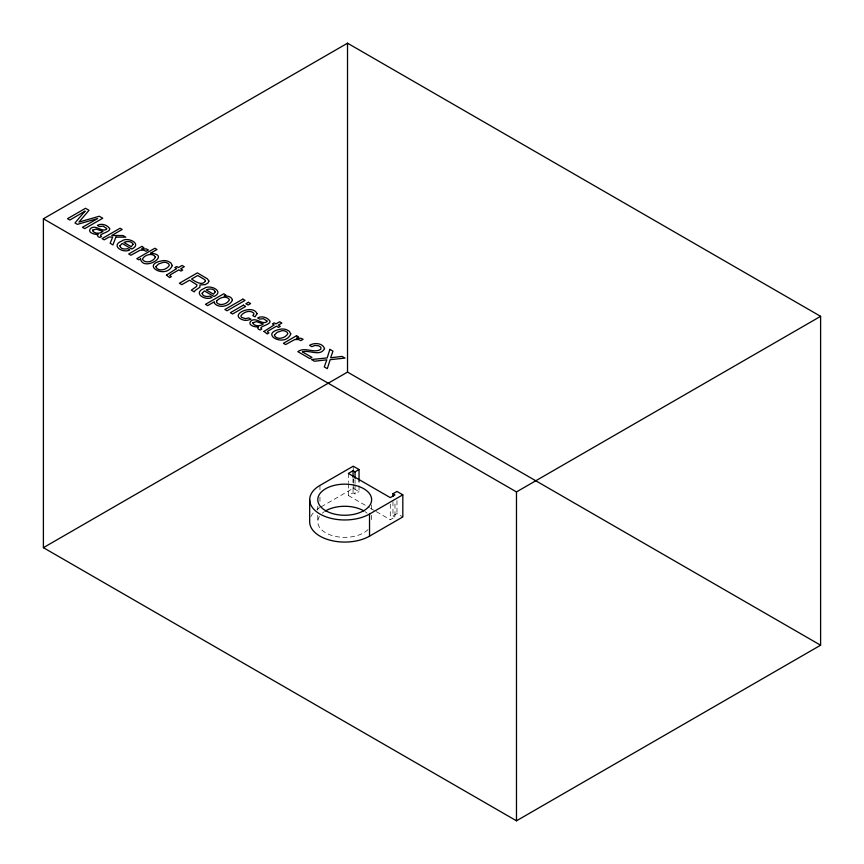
<?xml version="1.0" encoding="UTF-8"?>
<svg xmlns="http://www.w3.org/2000/svg" width="864" height="864" viewBox="0 0 864 864"><rect width="100%" height="100%" fill="white"/><g stroke="black" fill="none" stroke-linecap="round" stroke-linejoin="round"><path stroke-width="0.65" stroke-dasharray="4.32 3.24" d="M321.095 506.855L353.236 488.3L359.035 491.648L359.035 481.248M348.376 483.818L348.376 495.515L353.063 492.815L355.039 493.96L359.035 491.648M392.969 501.552L392.969 515.862L396.965 513.551L402.818 516.931M376.315 511.65L390.29 519.718L394.978 517.018L394.978 501.412M392.969 515.862L394.978 517.018M348.376 495.515L369.338 507.622M370.494 508.291L375.16 510.98M396.965 500.548L396.965 513.551M390.29 504.122L390.29 519.718M371.628 504.911L371.628 510.116M371.628 515.311L371.628 521.813M355.039 479.65L355.039 483.548M355.039 484.855L355.039 493.96M353.236 466.193L353.236 470.102M353.236 479.196L353.236 483.106M353.236 484.402L353.236 488.3M353.063 478.516L353.063 482.414M353.063 487.609L353.063 492.815M348.376 473.418L348.376 482.512M319.95 485.417L319.95 490.612M319.95 497.113L319.95 502.319M317.79 506.207L317.79 510.116M317.79 515.311L317.79 521.813M368.021 529.589A26.914 15.541 0 0 1 331.258 535.27A26.914 15.541 0 0 1 321.397 514.048M322.326 513.184A26.914 15.541 0 0 1 324.475 511.564M364.943 511.564A26.914 15.541 0 0 1 367.103 513.184M310.878 516.596A35.057 20.239 0 0 1 314.377 511.715M316.926 509.512A35.057 20.239 0 0 1 319.95 507.514"/><path stroke-width="1.3" d="M43.394 218.786L347.522 43.2L820.606 316.332L820.606 645.214L516.478 820.8L43.394 547.668L43.394 218.786L516.478 491.918L820.606 316.332M43.394 547.668L347.522 372.082L820.606 645.214M359.035 481.248L359.035 469.541L355.039 471.852L353.063 470.707L348.376 473.418L390.29 497.621L394.978 494.91L392.969 493.754L392.969 496.357M392.969 493.754L396.965 491.443L402.818 494.824L402.818 516.931L369.533 536.144A35.057 20.239 0 0 1 331.322 540.529A35.057 20.239 0 0 1 309.679 521.834L309.679 499.727M359.035 469.541L353.236 466.193L319.95 485.417A35.057 20.239 0 0 0 319.95 514.037A35.057 20.239 0 0 0 369.533 514.037L402.818 494.824M516.478 491.918L516.478 820.8M369.533 514.037L369.533 536.144M355.039 471.852L355.039 478.354M353.063 470.707L353.063 477.209M347.522 43.2L347.522 372.082M325.674 510.829A26.914 15.541 0 0 1 363.744 510.829M257.018 313.74L254.977 316.85L252.839 315.608L253.962 313.934L253.649 313.06C249.966 309.701 243.691 311.947 241.088 315.576A3.823 2.203 0 0 0 241.607 317.336L245.365 318.643L248.778 317.952L250.916 319.194L248.011 320.123A6.361 3.672 0 0 1 243.95 320.188C226.876 315.241 253.076 303.329 257.018 313.74M166.439 275.108L169.625 277.614L171.364 276.61L169.83 275.616L170.284 274.817L178.848 269.881L180.943 271.091L182.736 270.043L180.641 268.834L184.302 266.728L182.077 265.442L178.416 267.548L176.645 266.522L174.841 267.57L176.612 268.596L166.439 275.108M263.995 331.43L267.192 333.947L268.931 332.942L267.397 331.949L267.851 331.15L276.415 326.203L278.5 327.413L280.303 326.376L278.208 325.166L281.869 323.05L279.644 321.764L275.983 323.881L274.201 322.855L272.408 323.892L274.18 324.918L263.995 331.43M119.891 245.84C120.29 249.134 125.107 249.491 127.678 248.648L129.838 249.901C123.163 253.746 109.998 245.549 121.856 241.024C127.559 236.336 142.776 243.94 131.76 249.005L122.159 243.454L119.891 245.84M202.133 293.328C202.522 296.611 207.338 296.968 209.909 296.125L212.08 297.378C205.394 301.223 192.229 293.026 204.088 288.5C209.79 283.813 225.007 291.416 214.002 296.482L204.39 290.93L202.133 293.328M106.639 228.485L106.574 229.208C101.736 232.718 95.45 223.776 90.288 228.766C87.167 232.891 95.213 234.814 98.161 234.349L97.33 235.278L98.183 236.693L99.922 237.449L101.542 236.498C96.8 234.284 109.447 232.578 109.76 229.144L109.642 228.496C107.06 224.791 101.412 223.031 97.362 225.374L99.414 226.562L103.14 226.141L106.639 228.485M266.933 321.019L266.868 321.754C262.03 325.264 255.744 316.31 250.582 321.311C247.45 325.436 255.506 327.359 258.455 326.894L257.623 327.812L258.476 329.238L260.215 329.983L261.835 329.044C257.094 326.83 269.741 325.123 270.054 321.689L269.935 321.041C267.354 317.336 261.706 315.576 257.656 317.92L259.708 319.108L263.434 318.686L266.933 321.019M156.017 266.512L155.941 267.17C158.717 272.117 167.249 269.633 169.355 265.28L168.653 263.833L166.676 262.667A4.244 2.452 0 0 0 163.231 262.354L158.598 263.963L156.017 266.512M274.504 334.919L274.417 335.567C277.193 340.524 285.725 338.04 287.831 333.677L287.14 332.23L285.152 331.074A4.244 2.452 0 0 0 281.707 330.75L277.074 332.37L274.504 334.919M208.904 281.027L208.04 282.982L205.135 284.645L199.94 284.915L199.897 287.248L195.048 290.552L194.324 291.881L191.333 290.153L196.582 286.448L196.938 284.861L189.54 280.206L181.818 284.656L179.388 283.252L197.37 272.873L207.425 278.845L208.904 281.027M155.434 257.04C153.738 261.425 145.746 263.984 142.603 259.621L142.56 258.822C144.752 254.729 152.788 252.374 155.434 257.04M140.508 258.876C142.916 272.182 172.12 254.599 150.466 253.249L156.989 249.48L154.85 248.249L136.793 258.671L138.834 259.837L140.508 258.876M172.292 265.529C166.234 280.228 138.888 264.352 163.231 260.615A7.657 4.417 0 0 1 168.232 261.382L170.813 262.84L172.292 265.529M290.768 333.936C284.72 348.635 257.364 332.748 281.707 329.011A7.657 4.417 0 0 1 286.708 329.778L289.289 331.247L290.768 333.936M92.686 230.159L92.556 230.828C94.802 234.068 100.105 233.82 102.989 231.444L96.217 229.09L92.686 230.159M252.979 322.704L252.85 323.374C255.096 326.614 260.399 326.365 263.282 323.989L256.511 321.635L252.979 322.704M133.088 244.296L131.252 246.683L123.962 242.482C126.727 241.056 131.782 240.829 133.088 244.296M215.32 291.773L213.484 294.16L206.204 289.958C208.958 288.533 214.013 288.306 215.32 291.773M205.481 280.886C202.511 286.438 194.929 281.405 191.57 279.029L197.716 275.486L204.692 279.623L205.481 280.886M324.529 348.613C320.36 356.983 309.226 349.585 302.368 351.853L311.947 357.383L309.863 358.582L297.821 351.637C304.949 346.399 314.042 353.884 320.9 349.229L320.868 347.22L318.568 345.751L314.874 345.47L311.807 346.648L309.571 345.352C314.053 342.425 322.747 342.878 324.529 348.613M232.394 300.326C229.576 306.342 218.862 308.772 214.402 303.232L214.358 301.741L207.662 305.618L205.448 304.344L223.733 293.782L225.882 295.024L224.143 296.028C227.2 295.747 232.135 296.536 232.394 300.326M329.897 349.38L327.164 357.923L311.504 359.532L314.442 361.228L326.819 359.834L324.27 366.908L327.294 368.647L330.188 359.672L344.995 358.096L342.09 356.422L330.653 357.761L332.942 351.14L329.897 349.38M115.862 237.103L112.957 244.901L110.138 243.281L112.666 237.092L109.123 237.006L104.198 239.846L102.082 238.626L120.074 228.236L122.191 229.468L111.748 235.494L122.969 235.537L125.788 237.168L115.862 237.103M216.767 300.78L216.454 302.357C219.672 306.504 226.93 304.139 229.284 300.197L229.262 299.398C226.228 295.24 219.715 297.648 216.767 300.78M84.964 211.226L74.963 222.966L77.371 224.359L97.675 218.56L82.458 227.297L84.769 228.625L102.762 218.246L99.306 216.248L78.97 222.07L89.003 210.308L85.514 208.289L67.532 218.678L69.854 220.018L84.964 211.226M141.793 246.413L128.682 253.984L130.885 255.247L139.968 250.268L143.683 250.15L146.081 251.294L148.403 249.955L146.286 248.94L141.62 248.929L143.888 247.612L141.793 246.413M242.849 299.128L224.856 309.506L227.07 310.781L245.052 300.391L242.849 299.128M243.421 305.154L230.375 312.692L232.61 313.988L245.668 306.45L243.421 305.154M248.357 302.303L245.862 303.75L248.098 305.035L250.603 303.599L248.357 302.303M296.514 335.74L283.403 343.31L285.606 344.574L294.689 339.595L298.404 339.476L300.802 340.632L303.124 339.282L301.007 338.267L296.341 338.256L298.609 336.949L296.514 335.74M325.674 510.7A26.914 15.541 0 0 0 370.71 503.734A26.914 15.541 0 0 0 337.748 484.693A26.914 15.541 0 0 0 325.674 510.7"/></g></svg>
